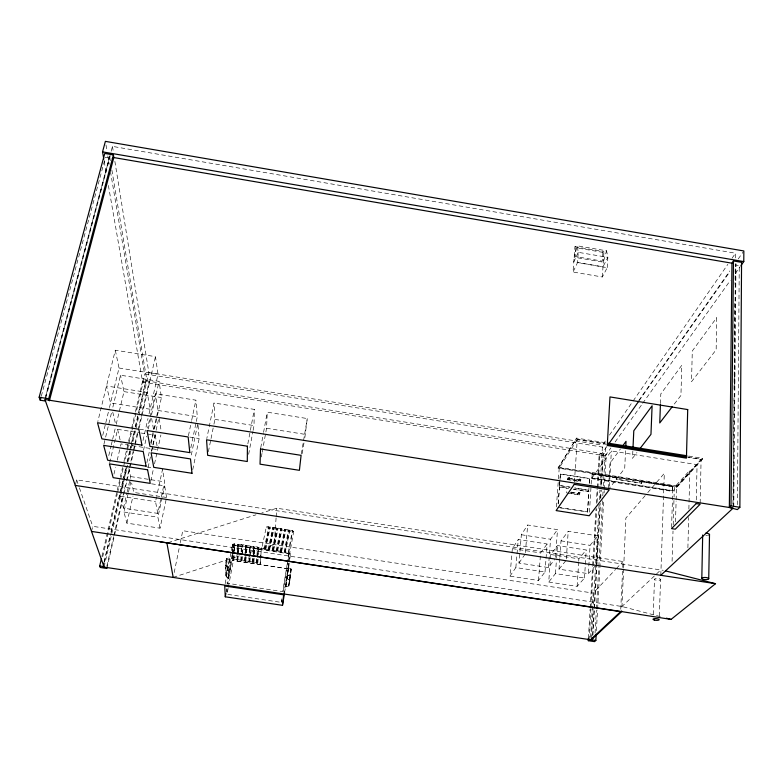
<?xml version="1.0" encoding="UTF-8"?>
<svg xmlns="http://www.w3.org/2000/svg" width="783" height="783" viewBox="0 0 783 783"><rect width="100%" height="100%" fill="white"/><g stroke="black" fill="none" stroke-linecap="round" stroke-linejoin="round"><path stroke-width="0.59" stroke-dasharray="3.92 2.94" d="M227.021 592.075L227.031 588.767M737.39 504.722L739.26 265.594L735.227 264.908L735.051 284.425M732.986 504.027L733.984 397.891M734.062 389.347L734.894 300.29M733.162 506.865L735.433 263.793M735.491 257.92L735.531 253.222L112.468 146.392L110.912 152.205M733.779 506.914L735.991 263.822L735.227 264.908M734.483 374.597L734.376 386.205M253.115 430.366L254.015 425.57L254.318 409.392L214.033 402.981L206.79 438.597M700.168 502.999L701.088 459.474L687.865 457.36M605.357 442.698L576.601 438.089L558.113 468.097L677.148 486.948L702.371 459.269L702.39 458.241L688.022 455.931M696.273 499.936L697.066 464.642L611.357 450.949L591.498 478.589L591.136 484.579M232.199 554.54L232.052 560.354L227.618 584.187M232.228 553.375L232.424 544.811L290.454 553.61L289.397 562.018M284.581 592.711L288.526 568.869L288.673 563.075M288.702 561.92L288.907 553.796L287.547 562.067M687.895 547.767L688.658 517.504M688.874 509.028L689.852 470.289L674.349 487.398L674.055 497.088M232.678 554.403L232.522 560.413L232.786 554.883M232.717 553.209L233.08 544.068L237.366 543.96L238.257 544.851L237.689 560.452L236.828 559.581L237.366 543.96M232.825 553.679L233.08 544.068M232.659 559.688L233.696 559.845L233.833 555.039M233.863 553.835L234.137 544.224M233.696 559.845L234.029 552.338M234.058 551.134L234.264 543.921M233.814 559.551L234.489 551.976M234.528 550.772L234.734 543.559M677.148 486.948L677.178 485.969L702.39 458.241M228.342 587.211L233.471 560.09L233.608 555.216M233.647 553.992L233.902 545.457L232.404 553.728M672.372 490.804L672.666 486.507L592.075 473.96L591.821 478.07L672.372 490.804L672.666 486.507M671.569 527.399L672.695 491.421L697.066 464.642M672.088 561.284L673.018 531.001M673.204 524.943L674.016 498.301M675.494 521.87L676.12 501.12M676.15 499.906L676.581 485.499M659.315 616.055L660.568 579.626A3.034 0.94 3.5 0 0 656.154 578.5A3.034 0.94 3.5 0 0 655.9 580.115A3.034 0.94 3.5 0 0 660.568 579.626M660.803 575.299L664.317 473.353L647.052 493.447M237.053 560.354L237.582 544.381M237.689 560.452L238.032 552.896M238.071 551.702L238.335 544.498L241.428 544.547L241.35 552.563M660.451 403.588L660.803 393.918L681.807 365.269L680.936 395.444L673.634 404.919M237.768 560.109L238.776 544.175M653.228 614.391L654.51 579.205M245.96 554.09L245.539 561.636L245.089 560.824L242.133 560.383L241.007 560.951L241.086 552.945M241.135 551.751L241.428 544.547M241.007 560.951L241.37 553.395M241.624 561.049L242.808 544.782L245.833 545.242L245.49 552.436M262.207 452.202L266.563 428.272L267.248 412.201L307.259 418.553L304.812 438M641.394 483.307L641.61 481.584L641.394 483.307L616.152 479.313L616.231 477.787L616.299 479.127L641.551 483.121M242.133 560.383L242.808 544.782M623.62 568.957L621.722 611.601M623.669 567.744L625.862 518.092L646.269 494.357M632.85 451.086L632.517 458.27L636.951 452.525M244.688 560.765L244.854 557.173M244.913 555.969L245.431 545.183M244.952 561.548L245.294 554.364M245.353 553.16L245.833 545.242M620.733 609.282L622.681 568.683M622.739 567.489L623.023 561.519L276.8 508.216L261.767 512.982M245.089 560.824L245.265 557.232M245.539 561.636L245.891 554.452M245.95 553.258L246.371 545.702L249.464 545.8L249.16 556.155M246.019 552.886L246.371 545.702M625.568 450.763L624.707 468.41L608.518 489.414M245.608 561.274L246.244 557.379M246.479 552.583L246.841 545.399M608.577 488.23L609.937 463.291L620.43 448.982M609.448 486.223L611.357 450.949M249.767 546.221L253.496 546.407L254.397 547.297L254.906 546.622L257.529 547.023L258.4 547.904L258.938 547.229L261.453 547.62L260.025 564.563L260.279 563.124L257.832 562.752L256.716 563.32L256.462 562.546L253.907 562.155L252.782 562.732L252.537 561.949L249.983 561.568L248.837 562.135L249.464 545.8M248.837 562.135L249.17 556.987M595.051 633.124L596.352 610.035M596.421 608.822L598.75 567.509M598.819 566.285L602.519 500.67M602.793 495.805L603.067 490.941M603.341 486.086L605.053 455.706L606.277 453.983L603.311 453.514L601.099 485.744M108.397 185.444L142.663 382.114L605.22 455.863L605.69 447.602L144.571 373.873L110.657 172.691M596.392 630.716L597.546 609.996M597.615 608.783L603.683 500.298M604.094 492.987L604.231 490.549M604.3 489.326L606.277 453.983M249.483 562.233L249.816 557.085M249.816 556.253L250.433 546.319M249.983 561.568L250.873 546.005M590.617 637.352L593.181 593.083L615.565 569.407M591.361 638.644L599.073 504.624M599.347 499.75L599.915 490.001M600.189 485.127L602.489 445.165L605.973 440.134M596.333 563.564L597.918 535.895L568.204 531.295L561.01 540.857L559.855 557.379M592.535 635.512L600.052 504.007M600.404 497.919L600.825 490.618M592.956 635.121L594.414 609.526M594.483 608.303L596.852 566.863M596.92 565.649L600.463 503.489M600.747 498.605L601.227 490.08M601.51 485.206L603.311 453.514M607.216 267.669L607.833 257.362L606.571 250.814L577.257 245.823L574.937 246.723L573.029 272.034L602.342 276.986L607.216 267.669L577.511 262.628L573.029 272.034M588.405 638.262L590.108 609.096M590.186 607.882L592.604 566.559M592.672 565.346L595.941 509.449M596.303 503.371L597.155 488.788M597.223 487.574L599.142 454.757L599.954 453.611L602.91 454.081M589.09 639.917L590.94 608.254M591.008 607.04L593.348 566.853M593.426 565.639L596.754 508.412M597.116 502.324L597.889 488.925M597.967 487.711L599.954 453.611M252.782 562.732L253.075 557.946M253.154 556.752L253.741 547.2M560.188 507.893L587.651 511.876L588.904 491.47L573.606 489.062M589.433 483.121L589.716 478.521L560.442 473.891L559.424 485.666L569.995 487.339M602.342 276.986L603.967 251.666L606.571 250.814L603.272 262.178L574.125 257.235L577.257 245.823L578.245 252.332L577.511 262.628M584.5 578.04L586.222 549.999L557.476 545.565L550.743 554.511L548.717 582.033L577.13 586.359L584.5 578.04L555.47 573.606L548.717 582.033M589.462 512.16L591.067 485.783M592.212 473.764L591.958 477.875L672.538 490.618M559.767 558.553L559.023 569.172L588.376 573.665L590.079 545.35L597.918 535.895M252.537 561.949L252.752 558.367M253.056 553.581L253.496 546.407M252.85 562.37L253.144 557.584M253.222 556.39L253.809 546.828M253.428 562.83L253.937 555.294M253.946 554.462L254.465 546.935M587.436 512.151L588.904 491.47M574.702 488.073L588.806 490.295L588.943 487.995M589.227 483.405L589.716 478.521M253.907 562.155L254.367 554.99M254.446 553.796L254.906 546.622M567.695 493.173L579.146 494.973L579.968 492.634L578.471 492.399L577.854 494.455L567.744 492.869M580.741 480.566L580.829 479.265L579.342 479.03L578.725 481.095L568.673 479.509L569.28 477.444L568.282 477.287L567.567 478.344L567.479 479.636L580.007 481.614L580.741 480.566L567.567 478.344M577.13 586.359L578.657 562.429M578.725 561.235L578.882 558.837L586.222 549.999M577.854 494.455L578.471 492.399M579.342 479.03L578.725 481.095M579.146 494.973L579.968 492.634M580.007 481.614L580.829 479.265M566.324 558.954L568.204 531.295M558.113 468.097L576.601 438.089M574.419 481.946L577.247 439.654L606.111 444.274M256.462 562.546L257.529 547.023M256.716 563.32L257.861 547.444M566.549 492.996L566.647 491.695M568.282 477.287L567.479 479.636M569.28 477.444L568.673 479.509M257.313 563.408L257.715 558.279M257.734 557.447L258.468 547.542M257.832 562.752L258.087 559.17M258.429 554.393L258.938 547.229M555.47 573.606L556.517 558.974M556.605 557.75L557.476 545.565M276.096 517.915L274.167 544.586L247.467 553.248M276.184 516.702L276.8 508.216M556.4 506.924L558.357 480.096M558.445 478.873L559.316 466.913M558.083 503.919L559.483 486.84L568.898 488.328M558.269 503.645L559.483 486.84M559.424 485.666L559.943 480.782M560.021 479.636L560.442 473.891M555.519 557.29L557.506 529.631L527.673 525.001L521.361 534.73L518.963 563.046L548.452 567.558L554.736 559.405M548.452 567.558L550.547 539.242L557.506 529.631M260.279 563.124L261.453 547.62M545.017 572.011L547.121 543.97L518.258 539.516L512.356 548.609L509.958 576.131L538.489 580.477L545.017 572.011L515.86 567.558L509.958 576.131M538.489 580.477L540.613 552.955L547.121 543.97M525.383 552.661L527.673 525.001M515.86 567.558L518.258 539.516M285.864 586.604L288.447 567.401L290.924 569.094L289.593 580.232L288.692 585.733L285.864 586.604L288.447 567.401M289.837 529.934L285.247 552.563L284.307 551.761L281.674 551.33L280.568 551.858L280.285 551.154L277.26 550.694L276.565 551.252L276.262 550.537L273.649 550.146L272.523 550.645L272.239 549.93L269.626 549.539L268.481 550.028L268.217 549.323L265.594 548.922L264.497 549.421L264.184 548.707L261.669 548.335L261.493 549.637L266.445 526.372L268.892 526.744L269.195 527.448L270.272 526.949L272.817 527.341L273.091 528.036L274.187 527.546L276.732 527.938L277.006 528.633L278.102 528.143L280.647 528.535L280.94 529.239L281.626 528.682L284.562 529.132L284.846 529.837L285.903 529.308L288.467 529.729L288.741 530.424L292.382 530.326L293.654 531.833L266.269 527.654L266.445 526.372M228.127 588.395L227.011 594.287L281.41 602.391L281.831 598.789M288.692 585.733L290.924 569.094M288.927 585.938L291.227 568.977L288.252 566.941L286.989 578.138L289.886 580.115L288.927 585.938L285.531 586.976L286.744 576.014L290.239 574.947M289.886 580.115L291.227 568.977M288.907 553.796L283.182 591.782M288.526 568.869L232.052 560.354L288.526 568.869L289.25 563.163M287.351 563.241L282.683 591.566L227.041 583.247L232.189 554.902M283.632 594.816L290.454 553.61M301.289 454.15L307.259 418.553M302.209 453.563L304.01 442.786M281.41 602.391L281.802 600.032M260.749 447.788L263.342 433.547M263.568 432.363L267.248 412.201M261.336 456.988L261.992 453.396M293.752 531.187L289.641 553.894L289.73 553.248L288.32 552.367L285.717 551.966M288.32 552.367L292.382 530.326M288.682 553.082L292.705 530.757M226.502 558.641L225.279 565.16L228.244 567.205L228.685 578.461L225.798 576.464L226.992 570.112L226.502 558.641L230.036 557.584L230.427 569.075L226.992 570.112M248.642 454.326L252.889 431.56M226.189 576.308L227.305 570.367L226.816 558.905L229.576 558.083L229.977 569.564L228.44 577.864L226.189 576.308L225.68 565.003L226.816 558.905M228.44 577.864L227.99 566.598L229.576 558.083M225.171 583.668L231.122 551.78M231.337 550.615L232.424 544.811M226.13 592.212L226.767 588.777M247.849 443.824L254.318 409.392M284.591 552.465L288.78 530.111M285.247 552.563L289.504 530.228M242.348 545.095L241.722 544.997M284.307 551.761L288.467 529.729M281.205 551.956L285.501 529.602M281.674 551.33L285.903 529.308M280.285 551.154L284.562 529.132M280.568 551.858L284.895 529.514M277.162 551.34L281.626 528.682M277.671 550.752L282.017 528.74M276.262 550.537L280.647 528.535M276.565 551.252L280.989 528.916M208.386 451.722L210.803 439.752M211.038 438.549L213.7 425.375M213.945 424.18L214.904 419.394L214.033 402.981M272.523 550.645L277.055 528.319M273.189 550.743L277.701 528.417M273.649 550.146L278.102 528.143M174.178 572.569L180.07 543.852M180.315 542.658L182.772 530.698L593.181 593.083M272.239 549.93L276.732 527.938M192.745 469.692L199.166 438.549L197.864 423.358L190.974 456.548M269.626 549.539L274.187 527.546M190.807 447.817L196.053 422.673M196.298 421.469L197.296 416.683L195.897 400.182L155.367 393.741L147.596 428.154M268.217 549.323L272.817 527.341M269.186 549.803L273.776 527.811M269.137 550.126L273.727 528.134M188.409 435.788L191.404 421.548M191.649 420.363L195.897 400.182M268.481 550.028L273.14 527.722M265.594 548.922L270.272 526.949M128.167 493.427L123.929 512.004L126.895 523.142L160.026 528.182L166.583 497.479L164.655 485.842L151.462 483.806M264.184 548.707L268.892 526.744M264.497 549.421L269.244 527.125M265.104 549.519L269.832 527.213M127.512 465.141L120.357 496.236L123.508 508.157L157.774 513.394L161.053 498.194M161.308 497.019L164.587 481.819L162.531 469.369L156.825 495.659M160.026 528.182L157.912 517.191L164.655 485.842M157.774 513.394L155.523 501.629L156.561 496.853M150.747 481.056L153.576 468.244M154.515 463.879L160.906 434.937M151.364 451.605L155.856 431.453M156.12 430.268L158.753 418.416M148.104 467.392L150.493 456.675M151.824 450.724L152.881 445.958M153.145 444.764L155.269 435.24L141.146 433.028M150.718 442.904L157.97 410.468L155.367 393.741M146.871 462.694L149.974 448.806M151.011 444.167L153.595 432.588M154.378 429.094L161.425 397.568L159.066 381.36L120.543 375.214L112.488 408.687M143.005 440.496L147.997 418.484M149.044 413.855L158.029 374.245L155.465 356.656L115.297 350.197L97.806 421.567M126.895 523.142L133.022 495.982M143.495 450.372L146.695 436.151M148.3 429.035L151.246 415.998M151.511 414.843L159.066 381.36M123.508 508.157L126.973 492.957M127.247 491.793L130.712 476.583L128.843 468.567M128.432 492.272L131.074 480.664M104.09 567.019L120.748 494.69M121.022 493.496L127.032 467.412M128.392 461.481L138.767 416.419M139.041 415.235L148.858 372.581L114.592 159.624M106.811 566.305L113.613 536.658M113.878 535.474L126.122 482.103M126.396 480.919L129.107 469.066M129.381 467.882L133.188 451.272M133.462 450.088L137.818 431.12M138.082 429.936L149.24 381.311L149.455 382.652L143.25 381.664L142.907 379.647L146.02 380.147L138.748 412.837M106.88 568.468L123.802 494.621M124.076 493.427L133.629 451.742M133.893 450.548L134.989 445.781M135.263 444.587L137.994 432.676M139.1 428.047L155.465 356.656M101.898 556.507L117.029 491.225M117.313 490.031L120.063 478.168M120.337 476.974L122.54 467.48M123.91 461.549L128.314 442.552M128.588 441.367L135.195 412.876M135.469 411.692L142.907 379.647M142.663 382.114L144.571 373.873M102.71 556.752L117.333 493.623M117.607 492.438L127.257 450.744M127.531 449.559L128.637 444.793M128.911 443.599L143.25 381.664M104.129 561.754L109.874 536.825M110.971 532.078L122.745 481.036M123.019 479.852L125.76 467.98M127.12 462.048L129.587 451.36M129.861 450.176L130.957 445.429M131.231 444.235L134.245 431.179M135.342 426.432L146.02 380.147M104.296 562.243L110.863 533.791M111.137 532.597L120.425 492.282M120.699 491.098L126.171 467.382M127.541 461.451L135.195 428.252M135.469 427.068L138.474 414.021M113.956 474.165L115.6 467.187M117.235 460.198L120.23 447.396M120.504 446.232L121.052 443.902L157.677 449.618M109.698 462.714L117.607 429.338L139.971 432.842M108.768 455.579L110.971 446.32M111.245 445.155L112.351 440.526M112.625 439.371L115.375 427.792M116.207 424.308L123.988 391.617L120.543 375.214M91.523 531.422L92.727 526.323L621.966 606.502L660.539 616.642M103.933 444.206L105.362 438.284M105.646 437.1L111.636 412.21M102.73 435.397L105.529 423.818M105.813 422.663L109.17 408.765M109.454 407.6L119.026 368.01L115.297 350.197M75.54 484.295L76.636 479.852L663.318 570.337M45.081 398.293L109.522 156.776L112.086 157.266M45.884 395.992L110.609 153.37M45.747 398.116L109.737 158.068L109.522 156.776M41.313 396.188L105.431 157.334L112.967 158.626M577.247 439.654L559.248 467.891L676.551 486.478L701.088 459.474M518.963 563.046L525.285 553.865M609.458 435.113L632.439 401.953M633.144 400.945L727.867 264.282M732.046 258.243L735.531 253.222M638.644 400.69L729.825 270.928M738.242 258.948L743.145 251.96M606.933 446.457L602.01 453.445L146.127 380.812M639.231 400.544L729.815 271.779M605.22 455.863L610.877 447.935M615.115 441.984L641.982 404.322M642.686 403.323L730.353 280.402M735.306 273.463L740.248 266.523M588.806 490.295L574.898 487.789M559.023 569.172L566.246 560.158M588.376 573.665L596.264 564.768M616.387 568.527L623.023 561.519M621.565 606.874L660.989 569.74M173.19 577.355L239.344 555.891M168.061 542.678L255.982 514.813M287.087 575.632L289.994 574.742M227.305 570.367L230.329 569.613M238.208 559.786L240.792 560.148M232.933 544.802L261.189 549.089M290.405 554.031L232.434 545.232L232.835 550.948M234.274 559.199L236.828 559.581M246.058 560.971L248.612 561.362M120.357 496.236L155.523 501.629M123.929 512.004L157.912 517.191M245.696 545.976L246.302 546.074M146.95 466.962L151.745 467.705M521.361 534.73L550.547 539.242M561.01 540.857L590.079 545.35M130.712 476.583L164.587 481.819M512.356 548.609L540.613 552.955M550.743 554.511L578.882 558.837M166.583 497.479L133.824 492.438L131.622 483.013M558.015 507.247L587.651 511.876M558.191 467.118L677.178 485.969M592.075 473.96L616.231 477.787M641.453 481.78L672.499 486.693M591.498 478.589L672.695 491.421M214.904 419.394L254.015 425.57M157.97 410.468L197.296 416.683M560.246 474.185L589.511 478.805M266.563 428.272L305.409 434.408M568.761 478.217L578.813 479.803M559.61 485.382L570.19 487.046M559.297 487.124L568.703 488.612M573.41 489.346L588.699 491.753M571.208 492.096L577.932 493.153M570.073 492.233L579.224 493.672M578.383 493.711L579.88 493.946M139.638 429.201L145.56 430.131M189.721 437.061L199.166 438.549M576.533 439.116L605.298 443.726M687.993 456.959L702.371 459.269M148.858 372.581L602.489 445.165M119.026 368.01L158.029 374.245M599.142 454.757L605.053 455.706M123.988 391.617L161.425 397.568M574.937 246.723L603.967 251.666M287.185 578.588L289.593 580.232M225.68 565.003L227.99 566.598M76.636 479.852L78.995 486.654M79.386 487.789L92.854 526.685M112.742 412.073L115.933 425.482M117.607 429.338L120.788 442.786M104.217 161.455L106.517 174.648M105.989 144.982L107.007 151.002M107.819 155.817L109.238 164.254M151.648 418.376L153.859 431.433M155.269 435.24L157.481 448.424M109.669 156.854L110.472 161.67M111.881 170.097L146.959 380.841M112.468 146.392L113.241 151.207M159.203 418.416L161.229 431.433M233.148 555.519L233.471 560.09M225.279 565.16L225.798 576.464M707.568 535.533A3.416 1.165 2.3 0 1 705.835 535.582M702.752 534.525A3.416 1.165 2.3 0 1 702.703 534.221M716.68 317.702L716.161 349.747L691.516 381.722L692.299 350.97L716.68 317.702M602.91 252.371L602.333 261.131L575.202 256.521L575.867 247.761L602.91 252.371M578.245 252.332L573.773 261.835L602.969 266.788L607.833 257.362L578.245 252.332M150.101 409.225L110.569 402.971L106.527 385.98L147.253 392.449L150.101 409.225"/><path stroke-width="1.17" d="M740.963 265.535L743.781 261.571L743.85 250.961L105.382 141.361L102.544 151.863L103.796 159.057M739.876 507.286L741.57 262.344L733.475 260.954L731.958 263.137L729.345 507.443L737.351 509.606L739.876 507.286L730.999 505.887L729.345 507.443M730.999 505.887L733.475 260.954M708.732 578.794A3.475 1.077 2.8 0 0 703.79 577.511A3.475 1.077 2.8 0 0 703.3 579.351A3.475 1.077 2.8 0 0 708.732 578.794L709.506 534.642M701.813 578.314L702.674 535.406M660.412 404.801L659.756 422.937L672.176 406.817M633.016 447.504L633.79 430.758L652.102 405.78L650.967 434.33L639.897 448.698M625.744 447.23L626.028 441.348L622.534 446.114M588.405 638.262L588.258 640.69L594.571 641.639L595.843 640.474L596.186 634.377M588.258 640.69L589.09 639.917L592.261 640.386L592.398 637.949M592.261 640.386L592.819 637.558M282.497 605.318L283.632 594.816L224.731 586.017L225.279 596.803L282.497 605.318L284.581 592.711M225.279 596.803L225.915 593.357M106.537 567.489L106.88 568.468L100.224 567.469L99.695 566.001L101.35 558.876M665.638 570.934L715.525 583.697L671.06 619.412L621.722 611.601L591.292 639.868L103.209 566.99L103.855 562.938M113.418 154.926L48.673 398.841L49.368 400.827L113.829 157.52L113.418 154.926L104.765 153.448L39.15 397.235L40.236 400.221L44.983 400.974L45.747 398.116M40.236 400.221L41 397.363M609.037 443.462L638.527 401.542M590.48 639.74L620.841 611.464M660.803 575.299L733.152 508.089L44.944 399.536L104.09 567.019M99.695 566.001L103.033 566.5M592.682 639.995L595.843 640.474M91.523 531.422L621.722 611.601M620.616 611.67L159.967 541.777M75.266 485.401L715.525 583.697M39.15 397.235L48.703 398.743M607.755 443.08L686.818 455.745M607.696 444.108L686.789 456.773M607.305 444.47L686.662 457.164M102.544 151.863L743.781 261.571M113.29 157.471L733.025 263.382M666.382 618.188L671.06 619.412M166.867 542.815L173.19 577.355M705.483 533.262A3.416 1.165 2.3 0 1 708.977 533.889A3.416 1.165 2.3 0 1 708.918 535.19M247.408 446.202L247.301 461.51L207.661 455.315L206.555 439.792L247.408 446.202M687.719 409.568L686.427 458.143L607.265 445.468L609.977 396.922L687.719 409.568M260.524 448.972L260.034 464.172L299.4 470.319L301.093 455.334L260.524 448.972M574.262 484.364L556.136 510.585L589.237 515.752L609.243 489.874L574.262 484.364M696.185 503.586L671.53 528.603L675.279 529.191L700.149 504.203L696.185 503.586M146.098 466.169L107.662 460.208L103.65 445.39L143.22 451.556L146.098 466.169M192.001 473.284L153.752 467.353L151.099 452.789L190.475 458.926L192.001 473.284M147.576 469.78L109.424 463.869L113.143 477.659L150.238 483.385L147.576 469.78M141.958 445.136L101.888 438.871L97.513 422.751L138.826 429.231L141.958 445.136M189.809 452.603L149.935 446.379L147.057 430.523L188.155 436.973L189.809 452.603M654.461 620.097A3.083 0.861 3.9 0 0 659.188 619.696A3.083 0.861 3.9 0 0 654.705 618.609A3.083 0.861 3.9 0 0 654.461 620.097"/></g></svg>
